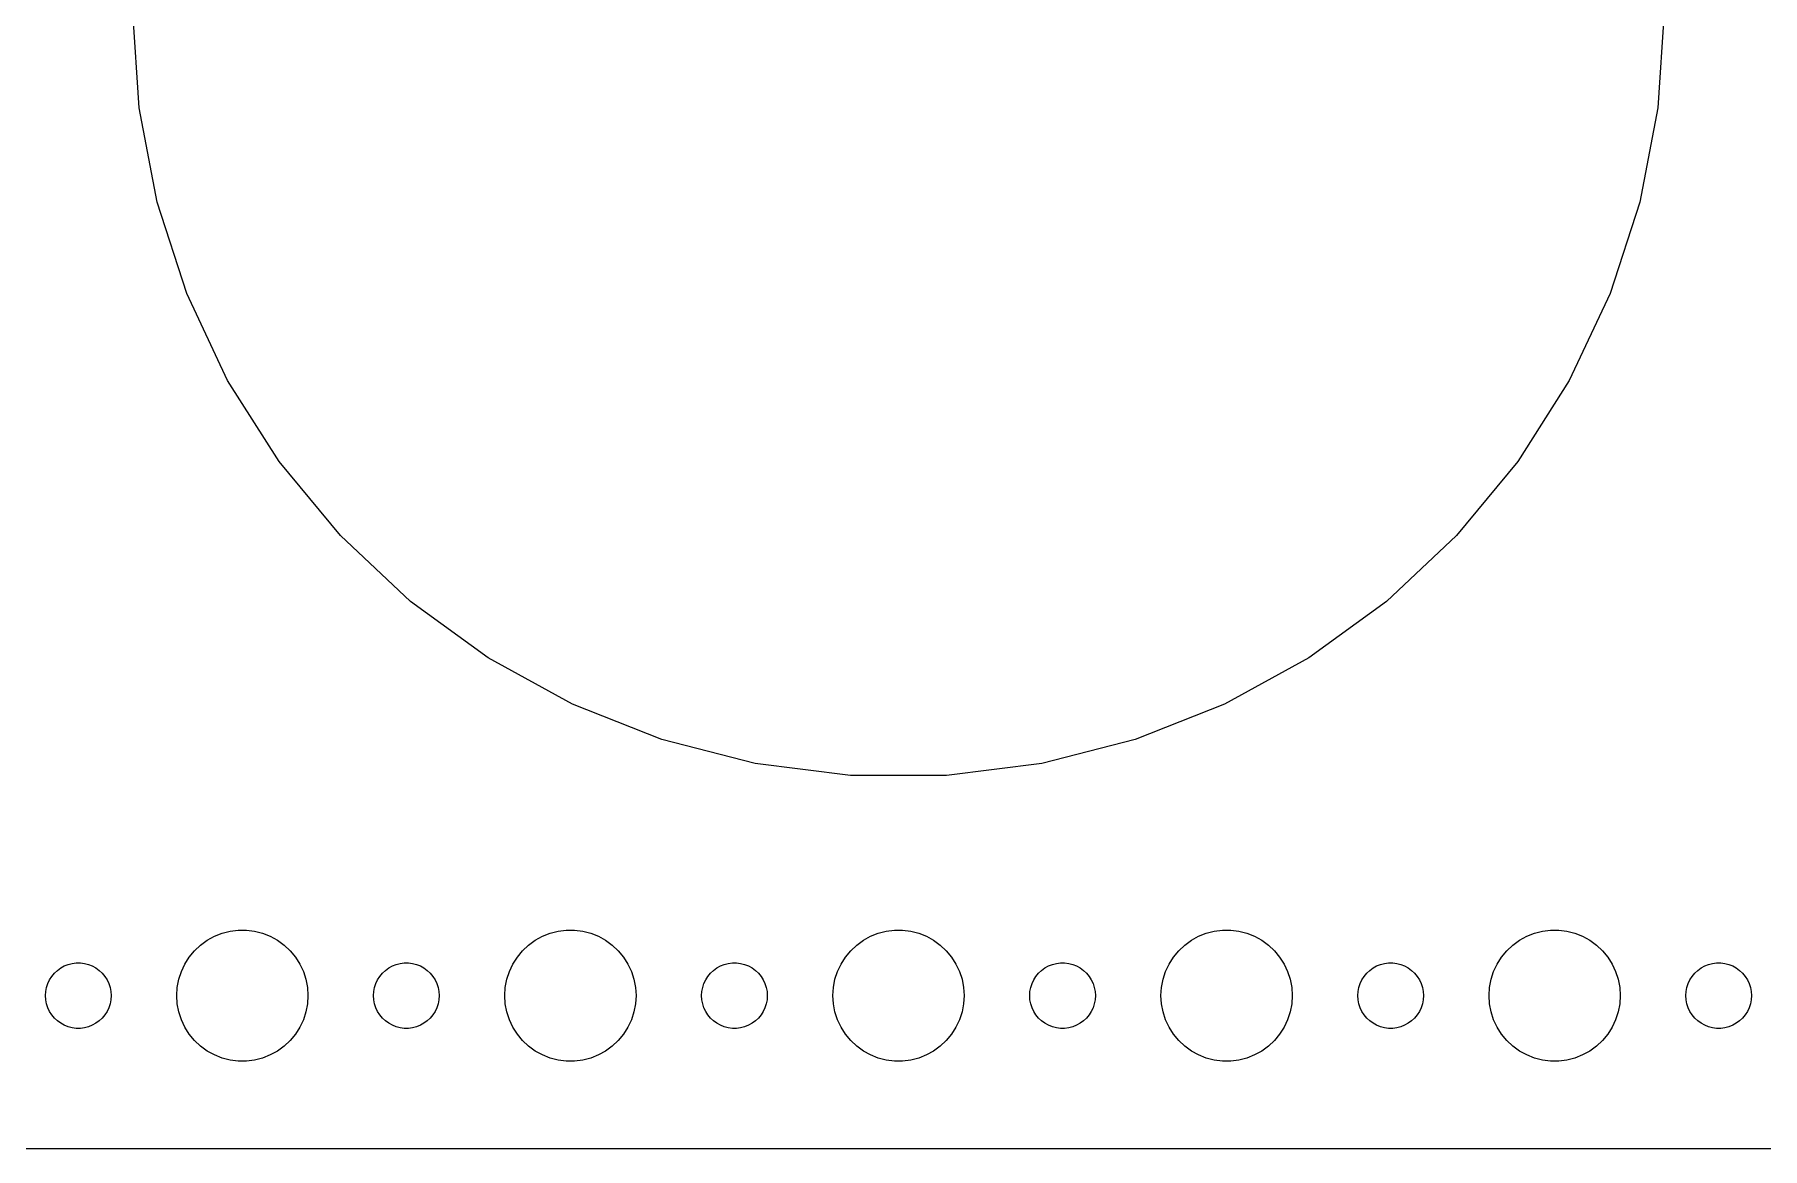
# Model space of a CAD drawing. Header units: metres. Extents: x -202 to 202, y -52 to 52.
# Drawn here: x -114.5 to -35.5, y -52 to -1 of the extents above; entities that cross this region are included whole.
import ezdxf

# ---------------------------------------------------------------- set-up
doc = ezdxf.new("R2010")
doc.units = ezdxf.units.M

msp = doc.modelspace()

# ---------------------------------------------------------------- linework, layer by layer
for p, q in [((-109.724, -4.38666), (-110, 0)), ((-40, 0), (-40.276, -4.38666)), ((-108.9, -8.70413), (-109.724, -4.38666)), ((-40.276, -4.38666), (-41.0996, -8.70413)), ((-107.542, -12.8844), (-108.9, -8.70413)), ((-41.0996, -8.70413), (-42.4578, -12.8844)), ((-105.671, -16.8614), (-107.542, -12.8844)), ((-42.4578, -12.8844), (-44.3293, -16.8614)), ((-103.316, -20.5725), (-105.671, -16.8614)), ((-44.3293, -16.8614), (-46.6844, -20.5725)), ((-100.514, -23.9591), (-103.316, -20.5725)), ((-46.6844, -20.5725), (-49.4861, -23.9591)), ((-97.3098, -26.968), (-100.514, -23.9591)), ((-49.4861, -23.9591), (-52.6902, -26.968)), ((-93.7539, -29.5515), (-97.3098, -26.968)), ((-52.6902, -26.968), (-56.2461, -29.5515)), ((-89.9023, -31.6689), (-93.7539, -29.5515)), ((-56.2461, -29.5515), (-60.0977, -31.6689)), ((-85.8156, -33.287), (-89.9023, -31.6689)), ((-60.0977, -31.6689), (-64.1844, -33.287)), ((-81.5583, -34.3801), (-85.8156, -33.287)), ((-64.1844, -33.287), (-68.4417, -34.3801)), ((-77.1977, -34.9309), (-81.5583, -34.3801)), ((-68.4417, -34.3801), (-72.8023, -34.9309)), ((-72.8023, -34.9309), (-77.1977, -34.9309)), ((-106.912, -42.6885), (-106.607, -42.467)), ((-106.607, -42.467), (-106.277, -42.2855)), ((-106.277, -42.2855), (-105.927, -42.1468)), ((-105.927, -42.1468), (-105.562, -42.0531)), ((-105.562, -42.0531), (-105.188, -42.0059)), ((-105.188, -42.0059), (-104.812, -42.0059)), ((-104.812, -42.0059), (-104.438, -42.0531)), ((-104.438, -42.0531), (-104.073, -42.1468)), ((-104.073, -42.1468), (-103.723, -42.2855)), ((-103.723, -42.2855), (-103.393, -42.467)), ((-103.393, -42.467), (-103.088, -42.6885)), ((-91.9123, -42.6885), (-91.6075, -42.467)), ((-91.6075, -42.467), (-91.2773, -42.2855)), ((-91.2773, -42.2855), (-90.927, -42.1468)), ((-90.927, -42.1468), (-90.5621, -42.0531)), ((-90.5621, -42.0531), (-90.1884, -42.0059)), ((-90.1884, -42.0059), (-89.8116, -42.0059)), ((-89.8116, -42.0059), (-89.4379, -42.0531)), ((-89.4379, -42.0531), (-89.073, -42.1468)), ((-89.073, -42.1468), (-88.7227, -42.2855)), ((-88.7227, -42.2855), (-88.3925, -42.467)), ((-88.3925, -42.467), (-88.0877, -42.6885)), ((-76.9123, -42.6885), (-76.6075, -42.467)), ((-76.6075, -42.467), (-76.2773, -42.2855)), ((-76.2773, -42.2855), (-75.927, -42.1468)), ((-75.927, -42.1468), (-75.5621, -42.0531)), ((-75.5621, -42.0531), (-75.1884, -42.0059)), ((-75.1884, -42.0059), (-74.8116, -42.0059)), ((-74.8116, -42.0059), (-74.4379, -42.0531)), ((-74.4379, -42.0531), (-74.073, -42.1468)), ((-74.073, -42.1468), (-73.7227, -42.2855)), ((-73.7227, -42.2855), (-73.3925, -42.467)), ((-73.3925, -42.467), (-73.0877, -42.6885)), ((-61.9123, -42.6885), (-61.6075, -42.467)), ((-61.6075, -42.467), (-61.2773, -42.2855)), ((-61.2773, -42.2855), (-60.927, -42.1468)), ((-60.927, -42.1468), (-60.5621, -42.0531)), ((-60.5621, -42.0531), (-60.1884, -42.0059)), ((-60.1884, -42.0059), (-59.8116, -42.0059)), ((-59.8116, -42.0059), (-59.4379, -42.0531)), ((-59.4379, -42.0531), (-59.0729, -42.1468)), ((-59.0729, -42.1468), (-58.7227, -42.2855)), ((-58.7227, -42.2855), (-58.3925, -42.467)), ((-58.3925, -42.467), (-58.0877, -42.6885)), ((-46.9123, -42.6885), (-46.6075, -42.467)), ((-46.6075, -42.467), (-46.2773, -42.2855)), ((-46.2773, -42.2855), (-45.927, -42.1468)), ((-45.927, -42.1468), (-45.5621, -42.0531)), ((-45.5621, -42.0531), (-45.1884, -42.0059)), ((-45.1884, -42.0059), (-44.8116, -42.0059)), ((-44.8116, -42.0059), (-44.4379, -42.0531)), ((-44.4379, -42.0531), (-44.0729, -42.1468)), ((-44.0729, -42.1468), (-43.7227, -42.2855)), ((-43.7227, -42.2855), (-43.3925, -42.467)), ((-43.3925, -42.467), (-43.0877, -42.6885)), ((-107.629, -43.5547), (-107.427, -43.2366)), ((-107.427, -43.2366), (-107.187, -42.9464)), ((-107.187, -42.9464), (-106.912, -42.6885)), ((-103.088, -42.6885), (-102.813, -42.9464)), ((-102.813, -42.9464), (-102.573, -43.2366)), ((-102.573, -43.2366), (-102.371, -43.5547)), ((-92.6289, -43.5547), (-92.427, -43.2366)), ((-92.427, -43.2366), (-92.1869, -42.9464)), ((-92.1869, -42.9464), (-91.9123, -42.6885)), ((-88.0877, -42.6885), (-87.8131, -42.9464)), ((-87.8131, -42.9464), (-87.573, -43.2366)), ((-87.573, -43.2366), (-87.3711, -43.5547)), ((-77.6289, -43.5547), (-77.427, -43.2366)), ((-77.427, -43.2366), (-77.1869, -42.9464)), ((-77.1869, -42.9464), (-76.9123, -42.6885)), ((-73.0877, -42.6885), (-72.8131, -42.9464)), ((-72.8131, -42.9464), (-72.573, -43.2366)), ((-72.573, -43.2366), (-72.3711, -43.5547)), ((-62.6289, -43.5547), (-62.427, -43.2366)), ((-62.427, -43.2366), (-62.1869, -42.9464)), ((-62.1869, -42.9464), (-61.9123, -42.6885)), ((-58.0877, -42.6885), (-57.8131, -42.9464)), ((-57.8131, -42.9464), (-57.5729, -43.2366)), ((-57.5729, -43.2366), (-57.3711, -43.5547)), ((-47.6289, -43.5547), (-47.427, -43.2366)), ((-47.427, -43.2366), (-47.1869, -42.9464)), ((-47.1869, -42.9464), (-46.9123, -42.6885)), ((-43.0877, -42.6885), (-42.8131, -42.9464)), ((-42.8131, -42.9464), (-42.5729, -43.2366)), ((-42.5729, -43.2366), (-42.3711, -43.5547)), ((-113.814, -44.2774), (-113.714, -44.1183)), ((-113.714, -44.1183), (-113.593, -43.9732)), ((-113.593, -43.9732), (-113.456, -43.8442)), ((-113.456, -43.8442), (-113.304, -43.7335)), ((-113.304, -43.7335), (-113.139, -43.6428)), ((-113.139, -43.6428), (-112.964, -43.5734)), ((-112.964, -43.5734), (-112.781, -43.5266)), ((-112.781, -43.5266), (-112.594, -43.503)), ((-112.594, -43.503), (-112.406, -43.503)), ((-112.406, -43.503), (-112.219, -43.5266)), ((-112.219, -43.5266), (-112.036, -43.5734)), ((-112.036, -43.5734), (-111.861, -43.6428)), ((-111.861, -43.6428), (-111.696, -43.7335)), ((-111.696, -43.7335), (-111.544, -43.8442)), ((-111.544, -43.8442), (-111.407, -43.9732)), ((-111.407, -43.9732), (-111.286, -44.1183)), ((-111.286, -44.1183), (-111.186, -44.2774)), ((-107.906, -44.2539), (-107.789, -43.8956)), ((-107.789, -43.8956), (-107.629, -43.5547)), ((-102.371, -43.5547), (-102.211, -43.8956)), ((-102.211, -43.8956), (-102.094, -44.2539)), ((-98.8145, -44.2774), (-98.7135, -44.1183)), ((-98.7135, -44.1183), (-98.5934, -43.9732)), ((-98.5934, -43.9732), (-98.4561, -43.8442)), ((-98.4561, -43.8442), (-98.3037, -43.7335)), ((-98.3037, -43.7335), (-98.1387, -43.6428)), ((-98.1387, -43.6428), (-97.9635, -43.5734)), ((-97.9635, -43.5734), (-97.7811, -43.5266)), ((-97.7811, -43.5266), (-97.5942, -43.503)), ((-97.5942, -43.503), (-97.4058, -43.503)), ((-97.4058, -43.503), (-97.2189, -43.5266)), ((-97.2189, -43.5266), (-97.0365, -43.5734)), ((-97.0365, -43.5734), (-96.8613, -43.6428)), ((-96.8613, -43.6428), (-96.6963, -43.7335)), ((-96.6963, -43.7335), (-96.5439, -43.8442)), ((-96.5439, -43.8442), (-96.4065, -43.9732)), ((-96.4065, -43.9732), (-96.2865, -44.1183)), ((-96.2865, -44.1183), (-96.1855, -44.2774)), ((-92.9057, -44.2539), (-92.7893, -43.8956)), ((-92.7893, -43.8956), (-92.6289, -43.5547)), ((-87.3711, -43.5547), (-87.2107, -43.8956)), ((-87.2107, -43.8956), (-87.0943, -44.2539)), ((-83.8145, -44.2774), (-83.7135, -44.1183)), ((-83.7135, -44.1183), (-83.5934, -43.9732)), ((-83.5934, -43.9732), (-83.4561, -43.8442)), ((-83.4561, -43.8442), (-83.3037, -43.7335)), ((-83.3037, -43.7335), (-83.1387, -43.6428)), ((-83.1387, -43.6428), (-82.9635, -43.5734)), ((-82.9635, -43.5734), (-82.7811, -43.5266)), ((-82.7811, -43.5266), (-82.5942, -43.503)), ((-82.5942, -43.503), (-82.4058, -43.503)), ((-82.4058, -43.503), (-82.2189, -43.5266)), ((-82.2189, -43.5266), (-82.0365, -43.5734)), ((-82.0365, -43.5734), (-81.8613, -43.6428)), ((-81.8613, -43.6428), (-81.6963, -43.7335)), ((-81.6963, -43.7335), (-81.5439, -43.8442)), ((-81.5439, -43.8442), (-81.4065, -43.9732)), ((-81.4065, -43.9732), (-81.2865, -44.1183)), ((-81.2865, -44.1183), (-81.1855, -44.2774)), ((-77.9057, -44.2539), (-77.7893, -43.8956)), ((-77.7893, -43.8956), (-77.6289, -43.5547)), ((-72.3711, -43.5547), (-72.2107, -43.8956)), ((-72.2107, -43.8956), (-72.0943, -44.2539)), ((-68.8145, -44.2774), (-68.7135, -44.1183)), ((-68.7135, -44.1183), (-68.5934, -43.9732)), ((-68.5934, -43.9732), (-68.4561, -43.8442)), ((-68.4561, -43.8442), (-68.3037, -43.7335)), ((-68.3037, -43.7335), (-68.1387, -43.6428)), ((-68.1387, -43.6428), (-67.9635, -43.5734)), ((-67.9635, -43.5734), (-67.7811, -43.5266)), ((-67.7811, -43.5266), (-67.5942, -43.503)), ((-67.5942, -43.503), (-67.4058, -43.503)), ((-67.4058, -43.503), (-67.2189, -43.5266)), ((-67.2189, -43.5266), (-67.0365, -43.5734)), ((-67.0365, -43.5734), (-66.8613, -43.6428)), ((-66.8613, -43.6428), (-66.6963, -43.7335)), ((-66.6963, -43.7335), (-66.5439, -43.8442)), ((-66.5439, -43.8442), (-66.4065, -43.9732)), ((-66.4065, -43.9732), (-66.2865, -44.1183)), ((-66.2865, -44.1183), (-66.1855, -44.2774)), ((-62.9057, -44.2539), (-62.7893, -43.8956)), ((-62.7893, -43.8956), (-62.6289, -43.5547)), ((-57.3711, -43.5547), (-57.2107, -43.8956)), ((-57.2107, -43.8956), (-57.0942, -44.2539)), ((-53.8145, -44.2774), (-53.7135, -44.1183)), ((-53.7135, -44.1183), (-53.5934, -43.9732)), ((-53.5934, -43.9732), (-53.4561, -43.8442)), ((-53.4561, -43.8442), (-53.3037, -43.7335)), ((-53.3037, -43.7335), (-53.1387, -43.6428)), ((-53.1387, -43.6428), (-52.9635, -43.5734)), ((-52.9635, -43.5734), (-52.7811, -43.5266)), ((-52.7811, -43.5266), (-52.5942, -43.503)), ((-52.5942, -43.503), (-52.4058, -43.503)), ((-52.4058, -43.503), (-52.2189, -43.5266)), ((-52.2189, -43.5266), (-52.0365, -43.5734)), ((-52.0365, -43.5734), (-51.8613, -43.6428)), ((-51.8613, -43.6428), (-51.6963, -43.7335)), ((-51.6963, -43.7335), (-51.5439, -43.8442)), ((-51.5439, -43.8442), (-51.4065, -43.9732)), ((-51.4065, -43.9732), (-51.2865, -44.1183)), ((-51.2865, -44.1183), (-51.1855, -44.2774)), ((-47.9057, -44.2539), (-47.7893, -43.8956)), ((-47.7893, -43.8956), (-47.6289, -43.5547)), ((-42.3711, -43.5547), (-42.2107, -43.8956)), ((-42.2107, -43.8956), (-42.0942, -44.2539)), ((-38.8145, -44.2774), (-38.7135, -44.1183)), ((-38.7135, -44.1183), (-38.5934, -43.9732)), ((-38.5934, -43.9732), (-38.4561, -43.8442)), ((-38.4561, -43.8442), (-38.3037, -43.7335)), ((-38.3037, -43.7335), (-38.1387, -43.6428)), ((-38.1387, -43.6428), (-37.9635, -43.5734)), ((-37.9635, -43.5734), (-37.7811, -43.5266)), ((-37.7811, -43.5266), (-37.5942, -43.503)), ((-37.5942, -43.503), (-37.4058, -43.503)), ((-37.4058, -43.503), (-37.2189, -43.5266)), ((-37.2189, -43.5266), (-37.0365, -43.5734)), ((-37.0365, -43.5734), (-36.8613, -43.6428)), ((-36.8613, -43.6428), (-36.6963, -43.7335)), ((-36.6963, -43.7335), (-36.5439, -43.8442)), ((-36.5439, -43.8442), (-36.4065, -43.9732)), ((-36.4065, -43.9732), (-36.2865, -44.1183)), ((-36.2865, -44.1183), (-36.1855, -44.2774)), ((-114, -45), (-113.988, -44.812)), ((-113.988, -45.188), (-114, -45)), ((-113.988, -44.812), (-113.953, -44.627)), ((-113.953, -44.627), (-113.895, -44.4478)), ((-113.895, -44.4478), (-113.814, -44.2774)), ((-111.186, -44.2774), (-111.105, -44.4478)), ((-111.105, -44.4478), (-111.047, -44.627)), ((-111.047, -44.627), (-111.012, -44.812)), ((-111.012, -44.812), (-111, -45)), ((-111, -45), (-111.012, -45.188)), ((-108, -45), (-107.976, -44.624)), ((-107.976, -45.376), (-108, -45)), ((-107.976, -44.624), (-107.906, -44.2539)), ((-102.094, -44.2539), (-102.024, -44.624)), ((-102.024, -44.624), (-102, -45)), ((-102, -45), (-102.024, -45.376)), ((-99, -45), (-98.9882, -44.812)), ((-98.9882, -45.188), (-99, -45)), ((-98.9882, -44.812), (-98.9529, -44.627)), ((-98.9529, -44.627), (-98.8947, -44.4478)), ((-98.8947, -44.4478), (-98.8145, -44.2774)), ((-96.1855, -44.2774), (-96.1053, -44.4478)), ((-96.1053, -44.4478), (-96.0471, -44.627)), ((-96.0471, -44.627), (-96.0118, -44.812)), ((-96.0118, -44.812), (-96, -45)), ((-96, -45), (-96.0118, -45.188)), ((-93, -45), (-92.9763, -44.624)), ((-92.9763, -45.376), (-93, -45)), ((-92.9763, -44.624), (-92.9057, -44.2539)), ((-87.0943, -44.2539), (-87.0237, -44.624)), ((-87.0237, -44.624), (-87, -45)), ((-87, -45), (-87.0237, -45.376)), ((-84, -45), (-83.9882, -44.812)), ((-83.9882, -45.188), (-84, -45)), ((-83.9882, -44.812), (-83.9529, -44.627)), ((-83.9529, -44.627), (-83.8947, -44.4478)), ((-83.8947, -44.4478), (-83.8145, -44.2774)), ((-81.1855, -44.2774), (-81.1053, -44.4478)), ((-81.1053, -44.4478), (-81.0471, -44.627)), ((-81.0471, -44.627), (-81.0118, -44.812)), ((-81.0118, -44.812), (-81, -45)), ((-81, -45), (-81.0118, -45.188)), ((-78, -45), (-77.9763, -44.624)), ((-77.9763, -45.376), (-78, -45)), ((-77.9763, -44.624), (-77.9057, -44.2539)), ((-72.0943, -44.2539), (-72.0237, -44.624)), ((-72.0237, -44.624), (-72, -45)), ((-72, -45), (-72.0237, -45.376)), ((-69, -45), (-68.9882, -44.812)), ((-68.9882, -45.188), (-69, -45)), ((-68.9882, -44.812), (-68.9529, -44.627)), ((-68.9529, -44.627), (-68.8947, -44.4478)), ((-68.8947, -44.4478), (-68.8145, -44.2774)), ((-66.1855, -44.2774), (-66.1053, -44.4478)), ((-66.1053, -44.4478), (-66.0471, -44.627)), ((-66.0471, -44.627), (-66.0118, -44.812)), ((-66.0118, -44.812), (-66, -45)), ((-66, -45), (-66.0118, -45.188)), ((-63, -45), (-62.9763, -44.624)), ((-62.9763, -45.376), (-63, -45)), ((-62.9763, -44.624), (-62.9057, -44.2539)), ((-57.0942, -44.2539), (-57.0237, -44.624)), ((-57.0237, -44.624), (-57, -45)), ((-57, -45), (-57.0237, -45.376)), ((-54, -45), (-53.9882, -44.812)), ((-53.9882, -45.188), (-54, -45)), ((-53.9882, -44.812), (-53.9529, -44.627)), ((-53.9529, -44.627), (-53.8947, -44.4478)), ((-53.8947, -44.4478), (-53.8145, -44.2774)), ((-51.1855, -44.2774), (-51.1053, -44.4478)), ((-51.1053, -44.4478), (-51.0471, -44.627)), ((-51.0471, -44.627), (-51.0118, -44.812)), ((-51.0118, -44.812), (-51, -45)), ((-51, -45), (-51.0118, -45.188)), ((-48, -45), (-47.9763, -44.624)), ((-47.9763, -45.376), (-48, -45)), ((-47.9763, -44.624), (-47.9057, -44.2539)), ((-42.0942, -44.2539), (-42.0237, -44.624)), ((-42.0237, -44.624), (-42, -45)), ((-42, -45), (-42.0237, -45.376)), ((-39, -45), (-38.9882, -44.812)), ((-38.9882, -45.188), (-39, -45)), ((-38.9882, -44.812), (-38.9529, -44.627)), ((-38.9529, -44.627), (-38.8947, -44.4478)), ((-38.8947, -44.4478), (-38.8145, -44.2774)), ((-36.1855, -44.2774), (-36.1053, -44.4478)), ((-36.1053, -44.4478), (-36.0471, -44.627)), ((-36.0471, -44.627), (-36.0118, -44.812)), ((-36.0118, -44.812), (-36, -45)), ((-36, -45), (-36.0118, -45.188)), ((-113.953, -45.373), (-113.988, -45.188)), ((-113.895, -45.5522), (-113.953, -45.373)), ((-113.814, -45.7226), (-113.895, -45.5522)), ((-113.714, -45.8817), (-113.814, -45.7226)), ((-111.186, -45.7226), (-111.286, -45.8817)), ((-111.105, -45.5522), (-111.186, -45.7226)), ((-111.047, -45.373), (-111.105, -45.5522)), ((-111.012, -45.188), (-111.047, -45.373)), ((-107.906, -45.7461), (-107.976, -45.376)), ((-107.789, -46.1044), (-107.906, -45.7461)), ((-102.094, -45.7461), (-102.211, -46.1044)), ((-102.024, -45.376), (-102.094, -45.7461)), ((-98.9529, -45.373), (-98.9882, -45.188)), ((-98.8947, -45.5522), (-98.9529, -45.373)), ((-98.8145, -45.7226), (-98.8947, -45.5522)), ((-98.7135, -45.8817), (-98.8145, -45.7226)), ((-96.1855, -45.7226), (-96.2865, -45.8817)), ((-96.1053, -45.5522), (-96.1855, -45.7226)), ((-96.0471, -45.373), (-96.1053, -45.5522)), ((-96.0118, -45.188), (-96.0471, -45.373)), ((-92.9057, -45.7461), (-92.9763, -45.376)), ((-92.7893, -46.1044), (-92.9057, -45.7461)), ((-87.0943, -45.7461), (-87.2107, -46.1044)), ((-87.0237, -45.376), (-87.0943, -45.7461)), ((-83.9529, -45.373), (-83.9882, -45.188)), ((-83.8947, -45.5522), (-83.9529, -45.373)), ((-83.8145, -45.7226), (-83.8947, -45.5522)), ((-83.7135, -45.8817), (-83.8145, -45.7226)), ((-81.1855, -45.7226), (-81.2865, -45.8817)), ((-81.1053, -45.5522), (-81.1855, -45.7226)), ((-81.0471, -45.373), (-81.1053, -45.5522)), ((-81.0118, -45.188), (-81.0471, -45.373)), ((-77.9057, -45.7461), (-77.9763, -45.376)), ((-77.7893, -46.1044), (-77.9057, -45.7461)), ((-72.0943, -45.7461), (-72.2107, -46.1044)), ((-72.0237, -45.376), (-72.0943, -45.7461)), ((-68.9529, -45.373), (-68.9882, -45.188)), ((-68.8947, -45.5522), (-68.9529, -45.373)), ((-68.8145, -45.7226), (-68.8947, -45.5522)), ((-68.7135, -45.8817), (-68.8145, -45.7226)), ((-66.1855, -45.7226), (-66.2865, -45.8817)), ((-66.1053, -45.5522), (-66.1855, -45.7226)), ((-66.0471, -45.373), (-66.1053, -45.5522)), ((-66.0118, -45.188), (-66.0471, -45.373)), ((-62.9057, -45.7461), (-62.9763, -45.376)), ((-62.7893, -46.1044), (-62.9057, -45.7461)), ((-57.0942, -45.7461), (-57.2107, -46.1044)), ((-57.0237, -45.376), (-57.0942, -45.7461)), ((-53.9529, -45.373), (-53.9882, -45.188)), ((-53.8947, -45.5522), (-53.9529, -45.373)), ((-53.8145, -45.7226), (-53.8947, -45.5522)), ((-53.7135, -45.8817), (-53.8145, -45.7226)), ((-51.1855, -45.7226), (-51.2865, -45.8817)), ((-51.1053, -45.5522), (-51.1855, -45.7226)), ((-51.0471, -45.373), (-51.1053, -45.5522)), ((-51.0118, -45.188), (-51.0471, -45.373)), ((-47.9057, -45.7461), (-47.9763, -45.376)), ((-47.7893, -46.1044), (-47.9057, -45.7461)), ((-42.0942, -45.7461), (-42.2107, -46.1044)), ((-42.0237, -45.376), (-42.0942, -45.7461)), ((-38.9529, -45.373), (-38.9882, -45.188)), ((-38.8947, -45.5522), (-38.9529, -45.373)), ((-38.8145, -45.7226), (-38.8947, -45.5522)), ((-38.7135, -45.8817), (-38.8145, -45.7226)), ((-36.1855, -45.7226), (-36.2865, -45.8817)), ((-36.1053, -45.5522), (-36.1855, -45.7226)), ((-36.0471, -45.373), (-36.1053, -45.5522)), ((-36.0118, -45.188), (-36.0471, -45.373)), ((-113.593, -46.0268), (-113.714, -45.8817)), ((-113.456, -46.1558), (-113.593, -46.0268)), ((-113.304, -46.2665), (-113.456, -46.1558)), ((-113.139, -46.3572), (-113.304, -46.2665)), ((-112.964, -46.4266), (-113.139, -46.3572)), ((-112.781, -46.4734), (-112.964, -46.4266)), ((-112.594, -46.497), (-112.781, -46.4734)), ((-112.406, -46.497), (-112.594, -46.497)), ((-112.219, -46.4734), (-112.406, -46.497)), ((-112.036, -46.4266), (-112.219, -46.4734)), ((-111.861, -46.3572), (-112.036, -46.4266)), ((-111.696, -46.2665), (-111.861, -46.3572)), ((-111.544, -46.1558), (-111.696, -46.2665)), ((-111.407, -46.0268), (-111.544, -46.1558)), ((-111.286, -45.8817), (-111.407, -46.0268)), ((-107.629, -46.4453), (-107.789, -46.1044)), ((-107.427, -46.7634), (-107.629, -46.4453)), ((-102.371, -46.4453), (-102.573, -46.7634)), ((-102.211, -46.1044), (-102.371, -46.4453)), ((-98.5934, -46.0268), (-98.7135, -45.8817)), ((-98.4561, -46.1558), (-98.5934, -46.0268)), ((-98.3037, -46.2665), (-98.4561, -46.1558)), ((-98.1387, -46.3572), (-98.3037, -46.2665)), ((-97.9635, -46.4266), (-98.1387, -46.3572)), ((-97.7811, -46.4734), (-97.9635, -46.4266)), ((-97.5942, -46.497), (-97.7811, -46.4734)), ((-97.4058, -46.497), (-97.5942, -46.497)), ((-97.2189, -46.4734), (-97.4058, -46.497)), ((-97.0365, -46.4266), (-97.2189, -46.4734)), ((-96.8613, -46.3572), (-97.0365, -46.4266)), ((-96.6963, -46.2665), (-96.8613, -46.3572)), ((-96.5439, -46.1558), (-96.6963, -46.2665)), ((-96.4065, -46.0268), (-96.5439, -46.1558)), ((-96.2865, -45.8817), (-96.4065, -46.0268)), ((-92.6289, -46.4453), (-92.7893, -46.1044)), ((-92.427, -46.7634), (-92.6289, -46.4453)), ((-87.3711, -46.4453), (-87.573, -46.7634)), ((-87.2107, -46.1044), (-87.3711, -46.4453)), ((-83.5934, -46.0268), (-83.7135, -45.8817)), ((-83.4561, -46.1558), (-83.5934, -46.0268)), ((-83.3037, -46.2665), (-83.4561, -46.1558)), ((-83.1387, -46.3572), (-83.3037, -46.2665)), ((-82.9635, -46.4266), (-83.1387, -46.3572)), ((-82.7811, -46.4734), (-82.9635, -46.4266)), ((-82.5942, -46.497), (-82.7811, -46.4734)), ((-82.4058, -46.497), (-82.5942, -46.497)), ((-82.2189, -46.4734), (-82.4058, -46.497)), ((-82.0365, -46.4266), (-82.2189, -46.4734)), ((-81.8613, -46.3572), (-82.0365, -46.4266)), ((-81.6963, -46.2665), (-81.8613, -46.3572)), ((-81.5439, -46.1558), (-81.6963, -46.2665)), ((-81.4065, -46.0268), (-81.5439, -46.1558)), ((-81.2865, -45.8817), (-81.4065, -46.0268)), ((-77.6289, -46.4453), (-77.7893, -46.1044)), ((-77.427, -46.7634), (-77.6289, -46.4453)), ((-72.3711, -46.4453), (-72.573, -46.7634)), ((-72.2107, -46.1044), (-72.3711, -46.4453)), ((-68.5934, -46.0268), (-68.7135, -45.8817)), ((-68.4561, -46.1558), (-68.5934, -46.0268)), ((-68.3037, -46.2665), (-68.4561, -46.1558)), ((-68.1387, -46.3572), (-68.3037, -46.2665)), ((-67.9635, -46.4266), (-68.1387, -46.3572)), ((-67.7811, -46.4734), (-67.9635, -46.4266)), ((-67.5942, -46.497), (-67.7811, -46.4734)), ((-67.4058, -46.497), (-67.5942, -46.497)), ((-67.2189, -46.4734), (-67.4058, -46.497)), ((-67.0365, -46.4266), (-67.2189, -46.4734)), ((-66.8613, -46.3572), (-67.0365, -46.4266)), ((-66.6963, -46.2665), (-66.8613, -46.3572)), ((-66.5439, -46.1558), (-66.6963, -46.2665)), ((-66.4065, -46.0268), (-66.5439, -46.1558)), ((-66.2865, -45.8817), (-66.4065, -46.0268)), ((-62.6289, -46.4453), (-62.7893, -46.1044)), ((-62.427, -46.7634), (-62.6289, -46.4453)), ((-57.3711, -46.4453), (-57.5729, -46.7634)), ((-57.2107, -46.1044), (-57.3711, -46.4453)), ((-53.5934, -46.0268), (-53.7135, -45.8817)), ((-53.4561, -46.1558), (-53.5934, -46.0268)), ((-53.3037, -46.2665), (-53.4561, -46.1558)), ((-53.1387, -46.3572), (-53.3037, -46.2665)), ((-52.9635, -46.4266), (-53.1387, -46.3572)), ((-52.7811, -46.4734), (-52.9635, -46.4266)), ((-52.5942, -46.497), (-52.7811, -46.4734)), ((-52.4058, -46.497), (-52.5942, -46.497)), ((-52.2189, -46.4734), (-52.4058, -46.497)), ((-52.0365, -46.4266), (-52.2189, -46.4734)), ((-51.8613, -46.3572), (-52.0365, -46.4266)), ((-51.6963, -46.2665), (-51.8613, -46.3572)), ((-51.5439, -46.1558), (-51.6963, -46.2665)), ((-51.4065, -46.0268), (-51.5439, -46.1558)), ((-51.2865, -45.8817), (-51.4065, -46.0268)), ((-47.6289, -46.4453), (-47.7893, -46.1044)), ((-47.427, -46.7634), (-47.6289, -46.4453)), ((-42.3711, -46.4453), (-42.5729, -46.7634)), ((-42.2107, -46.1044), (-42.3711, -46.4453)), ((-38.5934, -46.0268), (-38.7135, -45.8817)), ((-38.4561, -46.1558), (-38.5934, -46.0268)), ((-38.3037, -46.2665), (-38.4561, -46.1558)), ((-38.1387, -46.3572), (-38.3037, -46.2665)), ((-37.9635, -46.4266), (-38.1387, -46.3572)), ((-37.7811, -46.4734), (-37.9635, -46.4266)), ((-37.5942, -46.497), (-37.7811, -46.4734)), ((-37.4058, -46.497), (-37.5942, -46.497)), ((-37.2189, -46.4734), (-37.4058, -46.497)), ((-37.0365, -46.4266), (-37.2189, -46.4734)), ((-36.8613, -46.3572), (-37.0365, -46.4266)), ((-36.6963, -46.2665), (-36.8613, -46.3572)), ((-36.5439, -46.1558), (-36.6963, -46.2665)), ((-36.4065, -46.0268), (-36.5439, -46.1558)), ((-36.2865, -45.8817), (-36.4065, -46.0268)), ((-107.187, -47.0536), (-107.427, -46.7634)), ((-106.912, -47.3115), (-107.187, -47.0536)), ((-106.607, -47.533), (-106.912, -47.3115)), ((-103.088, -47.3115), (-103.393, -47.533)), ((-102.813, -47.0536), (-103.088, -47.3115)), ((-102.573, -46.7634), (-102.813, -47.0536)), ((-92.1869, -47.0536), (-92.427, -46.7634)), ((-91.9123, -47.3115), (-92.1869, -47.0536)), ((-91.6075, -47.533), (-91.9123, -47.3115)), ((-88.0877, -47.3115), (-88.3925, -47.533)), ((-87.8131, -47.0536), (-88.0877, -47.3115)), ((-87.573, -46.7634), (-87.8131, -47.0536)), ((-77.1869, -47.0536), (-77.427, -46.7634)), ((-76.9123, -47.3115), (-77.1869, -47.0536)), ((-76.6075, -47.533), (-76.9123, -47.3115)), ((-73.0877, -47.3115), (-73.3925, -47.533)), ((-72.8131, -47.0536), (-73.0877, -47.3115)), ((-72.573, -46.7634), (-72.8131, -47.0536)), ((-62.1869, -47.0536), (-62.427, -46.7634)), ((-61.9123, -47.3115), (-62.1869, -47.0536)), ((-61.6075, -47.533), (-61.9123, -47.3115)), ((-58.0877, -47.3115), (-58.3925, -47.533)), ((-57.8131, -47.0536), (-58.0877, -47.3115)), ((-57.5729, -46.7634), (-57.8131, -47.0536)), ((-47.1869, -47.0536), (-47.427, -46.7634)), ((-46.9123, -47.3115), (-47.1869, -47.0536)), ((-46.6075, -47.533), (-46.9123, -47.3115)), ((-43.0877, -47.3115), (-43.3925, -47.533)), ((-42.8131, -47.0536), (-43.0877, -47.3115)), ((-42.5729, -46.7634), (-42.8131, -47.0536)), ((-106.277, -47.7145), (-106.607, -47.533)), ((-105.927, -47.8532), (-106.277, -47.7145)), ((-105.562, -47.9469), (-105.927, -47.8532)), ((-105.188, -47.9941), (-105.562, -47.9469)), ((-104.812, -47.9941), (-105.188, -47.9941)), ((-104.438, -47.9469), (-104.812, -47.9941)), ((-104.073, -47.8532), (-104.438, -47.9469)), ((-103.723, -47.7145), (-104.073, -47.8532)), ((-103.393, -47.533), (-103.723, -47.7145)), ((-91.2773, -47.7145), (-91.6075, -47.533)), ((-90.927, -47.8532), (-91.2773, -47.7145)), ((-90.5621, -47.9469), (-90.927, -47.8532)), ((-90.1884, -47.9941), (-90.5621, -47.9469)), ((-89.8116, -47.9941), (-90.1884, -47.9941)), ((-89.4379, -47.9469), (-89.8116, -47.9941)), ((-89.073, -47.8532), (-89.4379, -47.9469)), ((-88.7227, -47.7145), (-89.073, -47.8532)), ((-88.3925, -47.533), (-88.7227, -47.7145)), ((-76.2773, -47.7145), (-76.6075, -47.533)), ((-75.927, -47.8532), (-76.2773, -47.7145)), ((-75.5621, -47.9469), (-75.927, -47.8532)), ((-75.1884, -47.9941), (-75.5621, -47.9469)), ((-74.8116, -47.9941), (-75.1884, -47.9941)), ((-74.4379, -47.9469), (-74.8116, -47.9941)), ((-74.073, -47.8532), (-74.4379, -47.9469)), ((-73.7227, -47.7145), (-74.073, -47.8532)), ((-73.3925, -47.533), (-73.7227, -47.7145)), ((-61.2773, -47.7145), (-61.6075, -47.533)), ((-60.927, -47.8532), (-61.2773, -47.7145)), ((-60.5621, -47.9469), (-60.927, -47.8532)), ((-60.1884, -47.9941), (-60.5621, -47.9469)), ((-59.8116, -47.9941), (-60.1884, -47.9941)), ((-59.4379, -47.9469), (-59.8116, -47.9941)), ((-59.0729, -47.8532), (-59.4379, -47.9469)), ((-58.7227, -47.7145), (-59.0729, -47.8532)), ((-58.3925, -47.533), (-58.7227, -47.7145)), ((-46.2773, -47.7145), (-46.6075, -47.533)), ((-45.927, -47.8532), (-46.2773, -47.7145)), ((-45.5621, -47.9469), (-45.927, -47.8532)), ((-45.1884, -47.9941), (-45.5621, -47.9469)), ((-44.8116, -47.9941), (-45.1884, -47.9941)), ((-44.4379, -47.9469), (-44.8116, -47.9941)), ((-44.0729, -47.8532), (-44.4379, -47.9469)), ((-43.7227, -47.7145), (-44.0729, -47.8532)), ((-43.3925, -47.533), (-43.7227, -47.7145)), ((-197.314, -51.9901), (197.314, -51.9901))]:
    msp.add_line(p, q)

doc.saveas('drawing.dxf')
